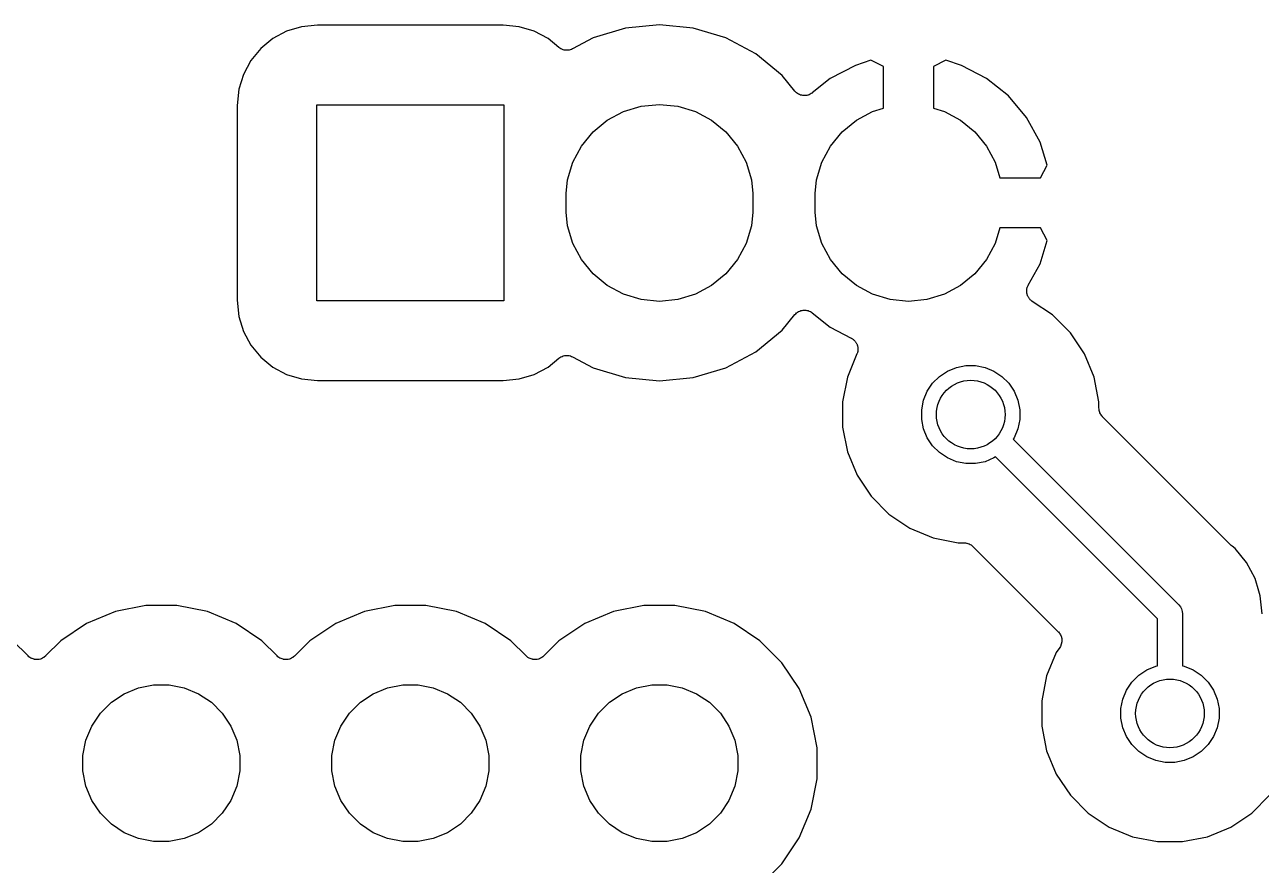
# Model space of a CAD drawing. Extents: x 2.36 to 5.74, y -5.58 to -1.66.
# Drawn here: x 3.9451 to 4.4417, y -2.716 to -2.3785 of the extents above; entities that cross this region are included whole.
import ezdxf

# ---------------------------------------------------------------- set-up
doc = ezdxf.new("R2010")
doc.units = 0
doc.header["$MEASUREMENT"] = 0
doc.layers.add('BLACK', color=7, linetype='CONTINUOUS')

msp = doc.modelspace()

# ---------------------------------------------------------------- linework, layer by layer
at = {"layer": 'BLACK', "linetype": 'CONTINUOUS'}
for p, q in [((4.05027, -2.3811), (4.04474, -2.38405)), ((4.05626, -2.37928), (4.05027, -2.3811)), ((4.06275, -2.37864), (4.05626, -2.37928)), ((4.13725, -2.37864), (4.06275, -2.37864)), ((4.14374, -2.37928), (4.13725, -2.37864)), ((4.14973, -2.3811), (4.14374, -2.37928)), ((4.15526, -2.38405), (4.14973, -2.3811)), ((4.18641, -2.37982), (4.17335, -2.38379)), ((4.2, -2.37848), (4.18641, -2.37982)), ((4.21359, -2.37982), (4.2, -2.37848)), ((4.22665, -2.38379), (4.21359, -2.37982)), ((4.0399, -2.38803), (4.03592, -2.39287)), ((4.04474, -2.38405), (4.0399, -2.38803)), ((4.15961, -2.38763), (4.15526, -2.38405)), ((4.16, -2.38789), (4.15961, -2.38763)), ((4.16039, -2.38815), (4.16, -2.38789)), ((4.16041, -2.38816), (4.16039, -2.38815)), ((4.16042, -2.38817), (4.16041, -2.38816)), ((4.16085, -2.38835), (4.16042, -2.38817)), ((4.16508, -2.3882), (4.16465, -2.38838)), ((4.16512, -2.38818), (4.16508, -2.3882)), ((4.16514, -2.38817), (4.16512, -2.38818)), ((4.16512, -2.38818), (4.16512, -2.38818)), ((4.16512, -2.38818), (4.16512, -2.38818)), ((4.17335, -2.38379), (4.16514, -2.38817)), ((4.23869, -2.39022), (4.22665, -2.38379)), ((4.03592, -2.39287), (4.03297, -2.3984)), ((4.16128, -2.38853), (4.16085, -2.38835)), ((4.16131, -2.38853), (4.16128, -2.38853)), ((4.16133, -2.38854), (4.16131, -2.38853)), ((4.16178, -2.38863), (4.16133, -2.38854)), ((4.16224, -2.38873), (4.16178, -2.38863)), ((4.16226, -2.38873), (4.16224, -2.38873)), ((4.16228, -2.38874), (4.16226, -2.38873)), ((4.16275, -2.38874), (4.16228, -2.38874)), ((4.16321, -2.38874), (4.16275, -2.38874)), ((4.16324, -2.38874), (4.16321, -2.38874)), ((4.16326, -2.38874), (4.16324, -2.38874)), ((4.16371, -2.38865), (4.16326, -2.38874)), ((4.16417, -2.38856), (4.16371, -2.38865)), ((4.16419, -2.38856), (4.16417, -2.38856)), ((4.16422, -2.38855), (4.16419, -2.38856)), ((4.16465, -2.38838), (4.16422, -2.38855)), ((4.24925, -2.39888), (4.23869, -2.39022)), ((4.28494, -2.39276), (4.27867, -2.3948)), ((4.29, -2.39523), (4.28494, -2.39276)), ((4.31506, -2.39276), (4.31, -2.39523)), ((4.32133, -2.3948), (4.31506, -2.39276)), ((4.27867, -2.3948), (4.26861, -2.40004)), ((4.29, -2.41198), (4.29, -2.39523)), ((4.31, -2.39523), (4.31, -2.41198)), ((4.33139, -2.40004), (4.32133, -2.3948)), ((4.03297, -2.3984), (4.03115, -2.40439)), ((4.25437, -2.40513), (4.24925, -2.39888)), ((4.26861, -2.40004), (4.26137, -2.40585)), ((4.34016, -2.40708), (4.33139, -2.40004)), ((4.03115, -2.40439), (4.03051, -2.41088)), ((4.25468, -2.40544), (4.25437, -2.40513)), ((4.25499, -2.40576), (4.25468, -2.40544)), ((4.25503, -2.40578), (4.25499, -2.40576)), ((4.25506, -2.40582), (4.25503, -2.40578)), ((4.25543, -2.40606), (4.25506, -2.40582)), ((4.25579, -2.40632), (4.25543, -2.40606)), ((4.25583, -2.40633), (4.25579, -2.40632)), ((4.25587, -2.40636), (4.25583, -2.40633)), ((4.25628, -2.40653), (4.25587, -2.40636)), ((4.25669, -2.40671), (4.25628, -2.40653)), ((4.25673, -2.40672), (4.25669, -2.40671)), ((4.25677, -2.40674), (4.25673, -2.40672)), ((4.25721, -2.40682), (4.25677, -2.40674)), ((4.25764, -2.40692), (4.25721, -2.40682)), ((4.25769, -2.40692), (4.25764, -2.40692)), ((4.25773, -2.40693), (4.25769, -2.40692)), ((4.25817, -2.40693), (4.25773, -2.40693)), ((4.25862, -2.40694), (4.25817, -2.40693)), ((4.25866, -2.40693), (4.25862, -2.40694)), ((4.2587, -2.40693), (4.25866, -2.40693)), ((4.25914, -2.40685), (4.2587, -2.40693)), ((4.25958, -2.40677), (4.25914, -2.40685)), ((4.25962, -2.40676), (4.25958, -2.40677)), ((4.25966, -2.40675), (4.25962, -2.40676)), ((4.26007, -2.40658), (4.25966, -2.40675)), ((4.26049, -2.40642), (4.26007, -2.40658)), ((4.26053, -2.4064), (4.26049, -2.40642)), ((4.26057, -2.40638), (4.26053, -2.4064)), ((4.26094, -2.40613), (4.26057, -2.40638)), ((4.26131, -2.4059), (4.26094, -2.40613)), ((4.26137, -2.40585), (4.26131, -2.4059)), ((4.3474, -2.41571), (4.34016, -2.40708)), ((4.03051, -2.41088), (4.03051, -2.48912)), ((4.0625, -2.48937), (4.0625, -2.41063)), ((4.0625, -2.41063), (4.1375, -2.41063)), ((4.1375, -2.41063), (4.1375, -2.48937)), ((4.18558, -2.41332), (4.19265, -2.41117)), ((4.19265, -2.41117), (4.2, -2.41045)), ((4.2, -2.41045), (4.20735, -2.41117)), ((4.20735, -2.41117), (4.21442, -2.41332)), ((4.28558, -2.41332), (4.29, -2.41198)), ((4.31, -2.41198), (4.31442, -2.41332)), ((4.17336, -2.42149), (4.17907, -2.4168)), ((4.17907, -2.4168), (4.18558, -2.41332)), ((4.21442, -2.41332), (4.22093, -2.4168)), ((4.22093, -2.4168), (4.22664, -2.42149)), ((4.27336, -2.42149), (4.27907, -2.4168)), ((4.27907, -2.4168), (4.28558, -2.41332)), ((4.31442, -2.41332), (4.32093, -2.4168)), ((4.32093, -2.4168), (4.32664, -2.42149)), ((4.35282, -2.42558), (4.3474, -2.41571)), ((4.16867, -2.4272), (4.17336, -2.42149)), ((4.22664, -2.42149), (4.23133, -2.4272)), ((4.26867, -2.4272), (4.27336, -2.42149)), ((4.32664, -2.42149), (4.33133, -2.4272)), ((4.16519, -2.43371), (4.16867, -2.4272)), ((4.23133, -2.4272), (4.23481, -2.43371)), ((4.26519, -2.43371), (4.26867, -2.4272)), ((4.33133, -2.4272), (4.33481, -2.43371)), ((4.35573, -2.43482), (4.35282, -2.42558)), ((4.16304, -2.44078), (4.16519, -2.43371)), ((4.23481, -2.43371), (4.23696, -2.44078)), ((4.26304, -2.44078), (4.26519, -2.43371)), ((4.33481, -2.43371), (4.33672, -2.44)), ((4.35307, -2.44), (4.35573, -2.43482)), ((4.1625, -2.44629), (4.16304, -2.44078)), ((4.23696, -2.44078), (4.2375, -2.44629)), ((4.2625, -2.44629), (4.26304, -2.44078)), ((4.33672, -2.44), (4.35307, -2.44)), ((4.1625, -2.45371), (4.1625, -2.44629)), ((4.2375, -2.44629), (4.2375, -2.45371)), ((4.2625, -2.45371), (4.2625, -2.44629)), ((4.16304, -2.45922), (4.1625, -2.45371)), ((4.2375, -2.45371), (4.23696, -2.45922)), ((4.26304, -2.45922), (4.2625, -2.45371)), ((4.16519, -2.46629), (4.16304, -2.45922)), ((4.23696, -2.45922), (4.23481, -2.46629)), ((4.26519, -2.46629), (4.26304, -2.45922)), ((4.33672, -2.46), (4.33481, -2.46629)), ((4.35307, -2.46), (4.33672, -2.46)), ((4.35573, -2.46518), (4.35307, -2.46)), ((4.16867, -2.4728), (4.16519, -2.46629)), ((4.23481, -2.46629), (4.23133, -2.4728)), ((4.26867, -2.4728), (4.26519, -2.46629)), ((4.33481, -2.46629), (4.33133, -2.4728)), ((4.35282, -2.47442), (4.35573, -2.46518)), ((4.17336, -2.47851), (4.16867, -2.4728)), ((4.23133, -2.4728), (4.22664, -2.47851)), ((4.27336, -2.47851), (4.26867, -2.4728)), ((4.33133, -2.4728), (4.32664, -2.47851)), ((4.3481, -2.48301), (4.35282, -2.47442)), ((4.17907, -2.4832), (4.17336, -2.47851)), ((4.22664, -2.47851), (4.22093, -2.4832)), ((4.27907, -2.4832), (4.27336, -2.47851)), ((4.32664, -2.47851), (4.32093, -2.4832)), ((4.18558, -2.48668), (4.17907, -2.4832)), ((4.19265, -2.48883), (4.18558, -2.48668)), ((4.21442, -2.48668), (4.20735, -2.48883)), ((4.22093, -2.4832), (4.21442, -2.48668)), ((4.28558, -2.48668), (4.27907, -2.4832)), ((4.29265, -2.48883), (4.28558, -2.48668)), ((4.31442, -2.48668), (4.30735, -2.48883)), ((4.32093, -2.4832), (4.31442, -2.48668)), ((4.34749, -2.48537), (4.34751, -2.48512)), ((4.34751, -2.48561), (4.34749, -2.48537)), ((4.3475, -2.48584), (4.34751, -2.48561)), ((4.34755, -2.48609), (4.3475, -2.48584)), ((4.34751, -2.48512), (4.34752, -2.48487)), ((4.34752, -2.48487), (4.34757, -2.48463)), ((4.34757, -2.48634), (4.34755, -2.48609)), ((4.34757, -2.48463), (4.34759, -2.4844)), ((4.34764, -2.48657), (4.34757, -2.48634)), ((4.34759, -2.4844), (4.34767, -2.48416)), ((4.34768, -2.4868), (4.34764, -2.48657)), ((4.34767, -2.48416), (4.34772, -2.48391)), ((4.34777, -2.48704), (4.34768, -2.4868)), ((4.34772, -2.48391), (4.34781, -2.48369)), ((4.34785, -2.48728), (4.34777, -2.48704)), ((4.34781, -2.48369), (4.34788, -2.48347)), ((4.34795, -2.48749), (4.34785, -2.48728)), ((4.34788, -2.48347), (4.348, -2.48325)), ((4.34804, -2.48771), (4.34795, -2.48749)), ((4.348, -2.48325), (4.3481, -2.48301)), ((4.03051, -2.48912), (4.03115, -2.49561)), ((4.1375, -2.48937), (4.0625, -2.48937)), ((4.2, -2.48955), (4.19265, -2.48883)), ((4.20735, -2.48883), (4.2, -2.48955)), ((4.3, -2.48955), (4.29265, -2.48883)), ((4.30735, -2.48883), (4.3, -2.48955)), ((4.34818, -2.48792), (4.34804, -2.48771)), ((4.3483, -2.48815), (4.34818, -2.48792)), ((4.34844, -2.48833), (4.3483, -2.48815)), ((4.34857, -2.48853), (4.34844, -2.48833)), ((4.34875, -2.48871), (4.34857, -2.48853)), ((4.3489, -2.48891), (4.34875, -2.48871)), ((4.34909, -2.48906), (4.3489, -2.48891)), ((4.34925, -2.48923), (4.34909, -2.48906)), ((4.34946, -2.48937), (4.34925, -2.48923)), ((4.34965, -2.48954), (4.34946, -2.48937)), ((4.34971, -2.48958), (4.34965, -2.48954)), ((4.35783, -2.495), (4.34971, -2.48958)), ((4.03115, -2.49561), (4.03297, -2.5016)), ((4.24925, -2.50112), (4.25437, -2.49487)), ((4.25437, -2.49487), (4.25442, -2.49482)), ((4.25442, -2.49482), (4.25473, -2.49451)), ((4.25473, -2.49451), (4.25505, -2.4942)), ((4.25505, -2.4942), (4.25508, -2.49417)), ((4.25508, -2.49417), (4.25512, -2.49414)), ((4.25512, -2.49414), (4.25549, -2.4939)), ((4.25549, -2.4939), (4.25585, -2.49365)), ((4.25585, -2.49365), (4.2559, -2.49363)), ((4.2559, -2.49363), (4.25593, -2.49361)), ((4.25593, -2.49361), (4.25634, -2.49344)), ((4.25634, -2.49344), (4.25675, -2.49327)), ((4.25675, -2.49327), (4.2568, -2.49326)), ((4.2568, -2.49326), (4.25684, -2.49324)), ((4.25684, -2.49324), (4.25728, -2.49316)), ((4.25728, -2.49316), (4.25771, -2.49307)), ((4.25771, -2.49307), (4.25775, -2.49307)), ((4.25775, -2.49307), (4.2578, -2.49306)), ((4.2578, -2.49306), (4.25824, -2.49307)), ((4.25824, -2.49307), (4.25869, -2.49307)), ((4.25869, -2.49307), (4.25873, -2.49307)), ((4.25873, -2.49307), (4.25877, -2.49307)), ((4.25877, -2.49307), (4.25921, -2.49317)), ((4.25921, -2.49317), (4.25964, -2.49325)), ((4.25964, -2.49325), (4.25969, -2.49326)), ((4.25969, -2.49326), (4.25973, -2.49327)), ((4.25973, -2.49327), (4.26014, -2.49345)), ((4.26014, -2.49345), (4.26055, -2.49361)), ((4.26055, -2.49361), (4.26059, -2.49364)), ((4.26059, -2.49364), (4.26063, -2.49365)), ((4.26063, -2.49365), (4.261, -2.4939)), ((4.261, -2.4939), (4.26137, -2.49415)), ((4.26137, -2.49415), (4.26861, -2.49996)), ((4.365, -2.50217), (4.35783, -2.495)), ((4.03297, -2.5016), (4.03592, -2.50713)), ((4.23869, -2.50978), (4.24925, -2.50112)), ((4.26861, -2.49996), (4.27702, -2.50434)), ((4.37064, -2.51061), (4.365, -2.50217)), ((4.03592, -2.50713), (4.0399, -2.51197)), ((4.27702, -2.50434), (4.27708, -2.50437)), ((4.27708, -2.50437), (4.27729, -2.50451)), ((4.27729, -2.50451), (4.27751, -2.50464)), ((4.27751, -2.50464), (4.2777, -2.50479)), ((4.2777, -2.50479), (4.27789, -2.50492)), ((4.27789, -2.50492), (4.27807, -2.5051)), ((4.27807, -2.5051), (4.27827, -2.50526)), ((4.27827, -2.50526), (4.27841, -2.50544)), ((4.27841, -2.50544), (4.27858, -2.50561)), ((4.27858, -2.50561), (4.27872, -2.50582)), ((4.27872, -2.50582), (4.27888, -2.50602)), ((4.27888, -2.50602), (4.27899, -2.50622)), ((4.27899, -2.50622), (4.27912, -2.50642)), ((4.27912, -2.50642), (4.27922, -2.50665)), ((4.27922, -2.50665), (4.27934, -2.50688)), ((4.27934, -2.50688), (4.27941, -2.5071)), ((4.27941, -2.5071), (4.2795, -2.50732)), ((4.2795, -2.50732), (4.27955, -2.50757)), ((4.0399, -2.51197), (4.04474, -2.51595)), ((4.15961, -2.51237), (4.15963, -2.51236)), ((4.15963, -2.51236), (4.15967, -2.51233)), ((4.15963, -2.51236), (4.15963, -2.51236)), ((4.15963, -2.51236), (4.15963, -2.51236)), ((4.15967, -2.51233), (4.16006, -2.51208)), ((4.16006, -2.51208), (4.16045, -2.51182)), ((4.16045, -2.51182), (4.16047, -2.51181)), ((4.16047, -2.51181), (4.16049, -2.5118)), ((4.16049, -2.5118), (4.16092, -2.51163)), ((4.16092, -2.51163), (4.16135, -2.51145)), ((4.16135, -2.51145), (4.16137, -2.51145)), ((4.16137, -2.51145), (4.16139, -2.51144)), ((4.16139, -2.51144), (4.16185, -2.51135)), ((4.16185, -2.51135), (4.16231, -2.51126)), ((4.16231, -2.51126), (4.16233, -2.51126)), ((4.16233, -2.51126), (4.16235, -2.51126)), ((4.16235, -2.51126), (4.16282, -2.51126)), ((4.16282, -2.51126), (4.16328, -2.51126)), ((4.16328, -2.51126), (4.16331, -2.51127)), ((4.16331, -2.51127), (4.16333, -2.51127)), ((4.16333, -2.51127), (4.16379, -2.51136)), ((4.16379, -2.51136), (4.16424, -2.51146)), ((4.16424, -2.51146), (4.16426, -2.51146)), ((4.16426, -2.51146), (4.16428, -2.51147)), ((4.16428, -2.51147), (4.16471, -2.51165)), ((4.16471, -2.51165), (4.16514, -2.51183)), ((4.16514, -2.51183), (4.17335, -2.51621)), ((4.22665, -2.51621), (4.23869, -2.50978)), ((4.27933, -2.51069), (4.27548, -2.51998)), ((4.2794, -2.51045), (4.27933, -2.51069)), ((4.2795, -2.51021), (4.2794, -2.51045)), ((4.27955, -2.50998), (4.2795, -2.51021)), ((4.27955, -2.50757), (4.27962, -2.50781)), ((4.27961, -2.50976), (4.27955, -2.50998)), ((4.27964, -2.5095), (4.27961, -2.50976)), ((4.27962, -2.50781), (4.27964, -2.50805)), ((4.27964, -2.50805), (4.27969, -2.50828)), ((4.27969, -2.50926), (4.27964, -2.5095)), ((4.27969, -2.50828), (4.27969, -2.50853)), ((4.27969, -2.50853), (4.27971, -2.50878)), ((4.27971, -2.50878), (4.27969, -2.50902)), ((4.27969, -2.50902), (4.27969, -2.50926)), ((4.37452, -2.51998), (4.37064, -2.51061)), ((4.04474, -2.51595), (4.05027, -2.5189)), ((4.14973, -2.5189), (4.15526, -2.51595)), ((4.15526, -2.51595), (4.15961, -2.51237)), ((4.17335, -2.51621), (4.18641, -2.52018)), ((4.21359, -2.52018), (4.22665, -2.51621)), ((4.31568, -2.51756), (4.31926, -2.51607)), ((4.31926, -2.51607), (4.32306, -2.51531)), ((4.32306, -2.51531), (4.32694, -2.51531)), ((4.32694, -2.51531), (4.33074, -2.51607)), ((4.33074, -2.51607), (4.33432, -2.51756)), ((4.05027, -2.5189), (4.05626, -2.52072)), ((4.05626, -2.52072), (4.06275, -2.52136)), ((4.06275, -2.52136), (4.13725, -2.52136)), ((4.13725, -2.52136), (4.14374, -2.52072)), ((4.14374, -2.52072), (4.14973, -2.5189)), ((4.18641, -2.52018), (4.2, -2.52152)), ((4.2, -2.52152), (4.21359, -2.52018)), ((4.27548, -2.51998), (4.2735, -2.52993)), ((4.30971, -2.52245), (4.31245, -2.51971)), ((4.31245, -2.51971), (4.31568, -2.51756)), ((4.33432, -2.51756), (4.33755, -2.51971)), ((4.33755, -2.51971), (4.34029, -2.52245)), ((4.3765, -2.52993), (4.37452, -2.51998)), ((4.30607, -2.52926), (4.30756, -2.52568)), ((4.30756, -2.52568), (4.30971, -2.52245)), ((4.34029, -2.52245), (4.34244, -2.52568)), ((4.34244, -2.52568), (4.34393, -2.52926)), ((4.2735, -2.52993), (4.2735, -2.54007)), ((4.30531, -2.53306), (4.30607, -2.52926)), ((4.34393, -2.52926), (4.34469, -2.53306)), ((4.3765, -2.53237), (4.3765, -2.52993)), ((4.30531, -2.53694), (4.30531, -2.53306)), ((4.30607, -2.54074), (4.30531, -2.53694)), ((4.34469, -2.53694), (4.34393, -2.54074)), ((4.34469, -2.53306), (4.34469, -2.53694)), ((4.37654, -2.53283), (4.3765, -2.53237)), ((4.37658, -2.53329), (4.37654, -2.53283)), ((4.37659, -2.53331), (4.37658, -2.53329)), ((4.37659, -2.53334), (4.37659, -2.53331)), ((4.37672, -2.53378), (4.37659, -2.53334)), ((4.37685, -2.53422), (4.37672, -2.53378)), ((4.37687, -2.53425), (4.37685, -2.53422)), ((4.37687, -2.53427), (4.37687, -2.53425)), ((4.37709, -2.53468), (4.37687, -2.53427)), ((4.3773, -2.53509), (4.37709, -2.53468)), ((4.37732, -2.53511), (4.3773, -2.53509)), ((4.37733, -2.53513), (4.37732, -2.53511)), ((4.37762, -2.53549), (4.37733, -2.53513)), ((4.37791, -2.53585), (4.37762, -2.53549)), ((4.37795, -2.53589), (4.37791, -2.53585)), ((4.37796, -2.5359), (4.37795, -2.53589)), ((4.37795, -2.53589), (4.37795, -2.53589)), ((4.37795, -2.53589), (4.37795, -2.53589)), ((4.42958, -2.58752), (4.37796, -2.5359)), ((4.2735, -2.54007), (4.27548, -2.55002)), ((4.30756, -2.54432), (4.30607, -2.54074)), ((4.34393, -2.54074), (4.34244, -2.54432)), ((4.30971, -2.54755), (4.30756, -2.54432)), ((4.34244, -2.54432), (4.34202, -2.54495)), ((4.34202, -2.54495), (4.40836, -2.61129)), ((4.27548, -2.55002), (4.27936, -2.55939)), ((4.31245, -2.55029), (4.30971, -2.54755)), ((4.31568, -2.55244), (4.31245, -2.55029)), ((4.33495, -2.55202), (4.33432, -2.55244)), ((4.4, -2.61707), (4.33495, -2.55202)), ((4.31926, -2.55393), (4.31568, -2.55244)), ((4.32306, -2.55469), (4.31926, -2.55393)), ((4.32694, -2.55469), (4.32306, -2.55469)), ((4.33074, -2.55393), (4.32694, -2.55469)), ((4.33432, -2.55244), (4.33074, -2.55393)), ((4.27936, -2.55939), (4.285, -2.56783)), ((4.285, -2.56783), (4.29217, -2.575)), ((4.29217, -2.575), (4.30061, -2.58064)), ((4.30061, -2.58064), (4.30998, -2.58452)), ((4.30998, -2.58452), (4.31993, -2.5865)), ((4.31993, -2.5865), (4.32237, -2.5865)), ((4.32237, -2.5865), (4.32238, -2.5865)), ((4.32238, -2.5865), (4.32238, -2.5865)), ((4.32238, -2.5865), (4.32238, -2.5865)), ((4.32238, -2.5865), (4.32244, -2.5865)), ((4.32244, -2.5865), (4.3229, -2.58655)), ((4.3229, -2.58655), (4.32335, -2.58659)), ((4.32335, -2.58659), (4.32338, -2.5866)), ((4.32338, -2.5866), (4.32341, -2.58661)), ((4.32341, -2.58661), (4.32385, -2.58675)), ((4.32385, -2.58675), (4.32429, -2.58688)), ((4.32429, -2.58688), (4.32431, -2.58689)), ((4.32431, -2.58689), (4.32434, -2.5869)), ((4.32434, -2.5869), (4.32474, -2.58712)), ((4.32474, -2.58712), (4.32515, -2.58734)), ((4.32515, -2.58734), (4.32517, -2.58736)), ((4.32517, -2.58736), (4.32519, -2.58737)), ((4.32519, -2.58737), (4.32554, -2.58767)), ((4.32554, -2.58767), (4.3259, -2.58796)), ((4.3259, -2.58796), (4.36014, -2.6222)), ((4.42974, -2.58765), (4.42958, -2.58752)), ((4.42989, -2.5878), (4.42974, -2.58765)), ((4.42994, -2.58785), (4.42989, -2.5878)), ((4.43116, -2.58884), (4.42994, -2.58785)), ((4.43576, -2.59445), (4.43116, -2.58884)), ((4.43917, -2.60084), (4.43576, -2.59445)), ((4.4407, -2.60586), (4.43917, -2.60084)), ((4.44128, -2.60778), (4.4407, -2.60586)), ((4.4407, -2.60586), (4.4407, -2.60586)), ((4.40836, -2.61129), (4.40855, -2.61145)), ((4.40855, -2.61145), (4.40918, -2.61221)), ((4.44199, -2.615), (4.44128, -2.60778)), ((3.98153, -2.61413), (3.97001, -2.6189)), ((3.99376, -2.61169), (3.98153, -2.61413)), ((4.00624, -2.61169), (3.99376, -2.61169)), ((4.01847, -2.61413), (4.00624, -2.61169)), ((4.02999, -2.6189), (4.01847, -2.61413)), ((4.08153, -2.61413), (4.07001, -2.6189)), ((4.09376, -2.61169), (4.08153, -2.61413)), ((4.10624, -2.61169), (4.09376, -2.61169)), ((4.11847, -2.61413), (4.10624, -2.61169)), ((4.12999, -2.6189), (4.11847, -2.61413)), ((4.18153, -2.61413), (4.17001, -2.6189)), ((4.19376, -2.61169), (4.18153, -2.61413)), ((4.20624, -2.61169), (4.19376, -2.61169)), ((4.21847, -2.61413), (4.20624, -2.61169)), ((4.22999, -2.6189), (4.21847, -2.61413)), ((4.40918, -2.61221), (4.40964, -2.61308)), ((4.40964, -2.61308), (4.40993, -2.61402)), ((4.40993, -2.61402), (4.41002, -2.615)), ((4.41002, -2.615), (4.41, -2.61525)), ((4.41, -2.61525), (4.41, -2.63592)), ((3.97001, -2.6189), (3.95964, -2.62583)), ((4.04036, -2.62583), (4.02999, -2.6189)), ((4.07001, -2.6189), (4.05964, -2.62583)), ((4.14036, -2.62583), (4.12999, -2.6189)), ((4.17001, -2.6189), (4.15964, -2.62583)), ((4.24036, -2.62583), (4.22999, -2.6189)), ((4.4, -2.63592), (4.4, -2.61707)), ((3.94646, -2.63193), (3.94036, -2.62583)), ((3.95964, -2.62583), (3.95354, -2.63193)), ((4.04646, -2.63193), (4.04036, -2.62583)), ((4.05964, -2.62583), (4.05354, -2.63193)), ((4.14646, -2.63193), (4.14036, -2.62583)), ((4.15964, -2.62583), (4.15354, -2.63193)), ((4.24917, -2.63464), (4.24036, -2.62583)), ((4.36014, -2.6222), (4.36016, -2.62222)), ((4.36016, -2.62222), (4.36016, -2.62222)), ((4.36016, -2.62222), (4.36016, -2.62222)), ((4.36016, -2.62222), (4.36019, -2.62225)), ((4.36019, -2.62225), (4.36048, -2.62261)), ((4.36048, -2.62261), (4.36078, -2.62298)), ((4.36078, -2.62298), (4.36079, -2.623)), ((4.36079, -2.623), (4.3608, -2.62301)), ((4.3608, -2.62301), (4.36101, -2.62343)), ((4.36101, -2.62343), (4.36123, -2.62384)), ((4.36123, -2.62384), (4.36124, -2.62386)), ((4.36124, -2.62386), (4.36125, -2.62388)), ((4.36125, -2.62388), (4.36138, -2.62433)), ((4.36138, -2.62433), (4.36151, -2.62478)), ((4.36151, -2.62478), (4.36152, -2.6248)), ((4.36156, -2.62625), (4.36151, -2.62672)), ((4.36152, -2.6248), (4.36152, -2.62482)), ((4.36152, -2.62482), (4.36156, -2.62528)), ((4.36156, -2.62528), (4.36161, -2.62575)), ((4.36161, -2.62579), (4.36156, -2.62625)), ((4.36161, -2.62575), (4.3616, -2.62577)), ((4.3616, -2.62577), (4.36161, -2.62579)), ((4.35936, -2.63061), (4.35548, -2.63998)), ((4.36076, -2.62851), (4.35936, -2.63061)), ((4.36099, -2.6281), (4.36076, -2.62851)), ((4.36121, -2.62769), (4.36099, -2.6281)), ((4.36122, -2.62765), (4.36121, -2.62767)), ((4.36121, -2.62767), (4.36121, -2.62769)), ((4.36136, -2.62721), (4.36122, -2.62765)), ((4.3615, -2.62676), (4.36136, -2.62721)), ((4.36151, -2.62672), (4.3615, -2.62674)), ((4.3615, -2.62674), (4.3615, -2.62676)), ((3.94683, -2.63223), (3.94646, -2.63193)), ((3.94719, -2.63253), (3.94683, -2.63223)), ((3.94721, -2.63254), (3.94719, -2.63253)), ((3.94722, -2.63255), (3.94721, -2.63254)), ((3.94763, -2.63278), (3.94722, -2.63255)), ((3.94805, -2.633), (3.94763, -2.63278)), ((3.94806, -2.63301), (3.94805, -2.633)), ((3.94808, -2.63302), (3.94806, -2.63301)), ((3.94853, -2.63315), (3.94808, -2.63302)), ((3.94898, -2.63329), (3.94853, -2.63315)), ((3.94899, -2.6333), (3.94898, -2.63329)), ((3.94901, -2.6333), (3.94899, -2.6333)), ((3.94948, -2.63335), (3.94901, -2.6333)), ((3.94995, -2.6334), (3.94948, -2.63335)), ((3.94997, -2.6334), (3.94995, -2.6334)), ((3.94998, -2.6334), (3.94997, -2.6334)), ((3.95045, -2.63335), (3.94998, -2.6334)), ((3.95092, -2.63331), (3.95045, -2.63335)), ((3.95094, -2.63331), (3.95092, -2.63331)), ((3.95095, -2.63331), (3.95094, -2.63331)), ((3.95141, -2.63317), (3.95095, -2.63331)), ((3.95186, -2.63304), (3.95141, -2.63317)), ((3.95187, -2.63303), (3.95186, -2.63304)), ((3.95189, -2.63303), (3.95187, -2.63303)), ((3.95231, -2.63281), (3.95189, -2.63303)), ((3.95272, -2.63259), (3.95231, -2.63281)), ((3.95274, -2.63258), (3.95272, -2.63259)), ((3.95275, -2.63257), (3.95274, -2.63258)), ((3.95312, -2.63228), (3.95275, -2.63257)), ((3.95349, -2.63198), (3.95312, -2.63228)), ((3.95351, -2.63196), (3.95349, -2.63198)), ((3.95354, -2.63193), (3.95351, -2.63196)), ((3.95351, -2.63196), (3.95351, -2.63196)), ((3.95351, -2.63196), (3.95351, -2.63196)), ((4.04683, -2.63223), (4.04646, -2.63193)), ((4.04719, -2.63253), (4.04683, -2.63223)), ((4.04721, -2.63254), (4.04719, -2.63253)), ((4.04722, -2.63255), (4.04721, -2.63254)), ((4.04763, -2.63278), (4.04722, -2.63255)), ((4.04805, -2.633), (4.04763, -2.63278)), ((4.04806, -2.63301), (4.04805, -2.633)), ((4.04808, -2.63302), (4.04806, -2.63301)), ((4.04853, -2.63315), (4.04808, -2.63302)), ((4.04898, -2.63329), (4.04853, -2.63315)), ((4.04899, -2.6333), (4.04898, -2.63329)), ((4.04901, -2.6333), (4.04899, -2.6333)), ((4.04948, -2.63335), (4.04901, -2.6333)), ((4.04995, -2.6334), (4.04948, -2.63335)), ((4.04997, -2.6334), (4.04995, -2.6334)), ((4.04998, -2.6334), (4.04997, -2.6334)), ((4.05045, -2.63335), (4.04998, -2.6334)), ((4.05092, -2.63331), (4.05045, -2.63335)), ((4.05094, -2.63331), (4.05092, -2.63331)), ((4.05095, -2.63331), (4.05094, -2.63331)), ((4.05141, -2.63317), (4.05095, -2.63331)), ((4.05186, -2.63304), (4.05141, -2.63317)), ((4.05187, -2.63303), (4.05186, -2.63304)), ((4.05189, -2.63303), (4.05187, -2.63303)), ((4.05231, -2.63281), (4.05189, -2.63303)), ((4.05272, -2.63259), (4.05231, -2.63281)), ((4.05274, -2.63258), (4.05272, -2.63259)), ((4.05275, -2.63257), (4.05274, -2.63258)), ((4.05312, -2.63228), (4.05275, -2.63257)), ((4.05349, -2.63198), (4.05312, -2.63228)), ((4.05351, -2.63196), (4.05349, -2.63198)), ((4.05354, -2.63193), (4.05351, -2.63196)), ((4.05351, -2.63196), (4.05351, -2.63196)), ((4.05351, -2.63196), (4.05351, -2.63196)), ((4.14683, -2.63223), (4.14646, -2.63193)), ((4.14719, -2.63253), (4.14683, -2.63223)), ((4.14721, -2.63254), (4.14719, -2.63253)), ((4.14722, -2.63255), (4.14721, -2.63254)), ((4.14763, -2.63278), (4.14722, -2.63255)), ((4.14805, -2.633), (4.14763, -2.63278)), ((4.14806, -2.63301), (4.14805, -2.633)), ((4.14808, -2.63302), (4.14806, -2.63301)), ((4.14853, -2.63315), (4.14808, -2.63302)), ((4.14898, -2.63329), (4.14853, -2.63315)), ((4.14899, -2.6333), (4.14898, -2.63329)), ((4.14901, -2.6333), (4.14899, -2.6333)), ((4.14948, -2.63335), (4.14901, -2.6333)), ((4.14995, -2.6334), (4.14948, -2.63335)), ((4.14997, -2.6334), (4.14995, -2.6334)), ((4.14998, -2.6334), (4.14997, -2.6334)), ((4.15045, -2.63335), (4.14998, -2.6334)), ((4.15092, -2.63331), (4.15045, -2.63335)), ((4.15094, -2.63331), (4.15092, -2.63331)), ((4.15095, -2.63331), (4.15094, -2.63331)), ((4.15141, -2.63317), (4.15095, -2.63331)), ((4.15186, -2.63304), (4.15141, -2.63317)), ((4.15187, -2.63303), (4.15186, -2.63304)), ((4.15189, -2.63303), (4.15187, -2.63303)), ((4.15231, -2.63281), (4.15189, -2.63303)), ((4.15272, -2.63259), (4.15231, -2.63281)), ((4.15274, -2.63258), (4.15272, -2.63259)), ((4.15275, -2.63257), (4.15274, -2.63258)), ((4.15312, -2.63228), (4.15275, -2.63257)), ((4.15349, -2.63198), (4.15312, -2.63228)), ((4.15351, -2.63196), (4.15349, -2.63198)), ((4.15354, -2.63193), (4.15351, -2.63196)), ((4.15351, -2.63196), (4.15351, -2.63196)), ((4.15351, -2.63196), (4.15351, -2.63196)), ((4.2561, -2.64501), (4.24917, -2.63464)), ((4.39568, -2.63756), (4.39926, -2.63607)), ((4.39926, -2.63607), (4.4, -2.63592)), ((4.41, -2.63592), (4.41074, -2.63607)), ((4.41074, -2.63607), (4.41432, -2.63756)), ((4.35548, -2.63998), (4.3535, -2.64993)), ((4.38971, -2.64245), (4.39245, -2.63971)), ((4.39245, -2.63971), (4.39568, -2.63756)), ((4.41432, -2.63756), (4.41755, -2.63971)), ((4.41755, -2.63971), (4.42029, -2.64245)), ((3.98508, -2.64709), (3.99081, -2.64471)), ((3.99081, -2.64471), (3.9969, -2.6435)), ((3.9969, -2.6435), (4.0031, -2.6435)), ((4.0031, -2.6435), (4.00919, -2.64471)), ((4.00919, -2.64471), (4.01492, -2.64709)), ((4.08508, -2.64709), (4.09081, -2.64471)), ((4.09081, -2.64471), (4.0969, -2.6435)), ((4.0969, -2.6435), (4.1031, -2.6435)), ((4.1031, -2.6435), (4.10919, -2.64471)), ((4.10919, -2.64471), (4.11492, -2.64709)), ((4.18508, -2.64709), (4.19081, -2.64471)), ((4.19081, -2.64471), (4.1969, -2.6435)), ((4.1969, -2.6435), (4.2031, -2.6435)), ((4.2031, -2.6435), (4.20919, -2.64471)), ((4.20919, -2.64471), (4.21492, -2.64709)), ((4.26087, -2.65653), (4.2561, -2.64501)), ((4.38607, -2.64926), (4.38756, -2.64568)), ((4.38756, -2.64568), (4.38971, -2.64245)), ((4.42029, -2.64245), (4.42244, -2.64568)), ((4.42244, -2.64568), (4.42393, -2.64926)), ((3.97554, -2.65492), (3.97992, -2.65054)), ((3.97992, -2.65054), (3.98508, -2.64709)), ((4.01492, -2.64709), (4.02008, -2.65054)), ((4.02008, -2.65054), (4.02446, -2.65492)), ((4.07554, -2.65492), (4.07992, -2.65054)), ((4.07992, -2.65054), (4.08508, -2.64709)), ((4.11492, -2.64709), (4.12008, -2.65054)), ((4.12008, -2.65054), (4.12446, -2.65492)), ((4.17554, -2.65492), (4.17992, -2.65054)), ((4.17992, -2.65054), (4.18508, -2.64709)), ((4.21492, -2.64709), (4.22008, -2.65054)), ((4.22008, -2.65054), (4.22446, -2.65492)), ((4.3535, -2.64993), (4.3535, -2.66007)), ((4.38531, -2.65306), (4.38607, -2.64926)), ((4.42393, -2.64926), (4.42469, -2.65306)), ((3.97209, -2.66008), (3.97554, -2.65492)), ((4.02446, -2.65492), (4.02791, -2.66008)), ((4.07209, -2.66008), (4.07554, -2.65492)), ((4.12446, -2.65492), (4.12791, -2.66008)), ((4.17209, -2.66008), (4.17554, -2.65492)), ((4.22446, -2.65492), (4.22791, -2.66008)), ((4.38531, -2.65694), (4.38531, -2.65306)), ((4.42469, -2.65306), (4.42469, -2.65694)), ((3.96971, -2.66581), (3.97209, -2.66008)), ((4.02791, -2.66008), (4.03029, -2.66581)), ((4.06971, -2.66581), (4.07209, -2.66008)), ((4.12791, -2.66008), (4.13029, -2.66581)), ((4.16971, -2.66581), (4.17209, -2.66008)), ((4.22791, -2.66008), (4.23029, -2.66581)), ((4.26331, -2.66876), (4.26087, -2.65653)), ((4.3535, -2.66007), (4.35548, -2.67002)), ((4.38607, -2.66074), (4.38531, -2.65694)), ((4.38756, -2.66432), (4.38607, -2.66074)), ((4.42393, -2.66074), (4.42244, -2.66432)), ((4.42469, -2.65694), (4.42393, -2.66074)), ((3.9685, -2.6719), (3.96971, -2.66581)), ((4.03029, -2.66581), (4.0315, -2.6719)), ((4.0685, -2.6719), (4.06971, -2.66581)), ((4.13029, -2.66581), (4.1315, -2.6719)), ((4.1685, -2.6719), (4.16971, -2.66581)), ((4.23029, -2.66581), (4.2315, -2.6719)), ((4.38971, -2.66755), (4.38756, -2.66432)), ((4.42244, -2.66432), (4.42029, -2.66755)), ((4.26331, -2.68124), (4.26331, -2.66876)), ((4.35548, -2.67002), (4.35936, -2.67939)), ((4.39245, -2.67029), (4.38971, -2.66755)), ((4.39568, -2.67244), (4.39245, -2.67029)), ((4.41755, -2.67029), (4.41432, -2.67244)), ((4.42029, -2.66755), (4.41755, -2.67029)), ((3.9685, -2.6781), (3.9685, -2.6719)), ((4.0315, -2.6719), (4.0315, -2.6781)), ((4.0685, -2.6781), (4.0685, -2.6719)), ((4.1315, -2.6719), (4.1315, -2.6781)), ((4.1685, -2.6781), (4.1685, -2.6719)), ((4.2315, -2.6719), (4.2315, -2.6781)), ((4.39926, -2.67393), (4.39568, -2.67244)), ((4.40306, -2.67469), (4.39926, -2.67393)), ((4.40694, -2.67469), (4.40306, -2.67469)), ((4.41074, -2.67393), (4.40694, -2.67469)), ((4.41432, -2.67244), (4.41074, -2.67393)), ((3.96971, -2.68419), (3.9685, -2.6781)), ((4.0315, -2.6781), (4.03029, -2.68419)), ((4.06971, -2.68419), (4.0685, -2.6781)), ((4.1315, -2.6781), (4.13029, -2.68419)), ((4.16971, -2.68419), (4.1685, -2.6781)), ((4.2315, -2.6781), (4.23029, -2.68419)), ((4.35936, -2.67939), (4.365, -2.68783)), ((3.97209, -2.68992), (3.96971, -2.68419)), ((4.03029, -2.68419), (4.02791, -2.68992)), ((4.07209, -2.68992), (4.06971, -2.68419)), ((4.13029, -2.68419), (4.12791, -2.68992)), ((4.17209, -2.68992), (4.16971, -2.68419)), ((4.23029, -2.68419), (4.22791, -2.68992)), ((4.26087, -2.69347), (4.26331, -2.68124)), ((3.97554, -2.69508), (3.97209, -2.68992)), ((4.02791, -2.68992), (4.02446, -2.69508)), ((4.07554, -2.69508), (4.07209, -2.68992)), ((4.12791, -2.68992), (4.12446, -2.69508)), ((4.17554, -2.69508), (4.17209, -2.68992)), ((4.22791, -2.68992), (4.22446, -2.69508)), ((4.365, -2.68783), (4.37217, -2.695)), ((4.43783, -2.695), (4.445, -2.68783)), ((3.97992, -2.69946), (3.97554, -2.69508)), ((4.02446, -2.69508), (4.02008, -2.69946)), ((4.07992, -2.69946), (4.07554, -2.69508)), ((4.12446, -2.69508), (4.12008, -2.69946)), ((4.17992, -2.69946), (4.17554, -2.69508)), ((4.22446, -2.69508), (4.22008, -2.69946)), ((4.2561, -2.70499), (4.26087, -2.69347)), ((4.37217, -2.695), (4.38061, -2.70064)), ((4.42939, -2.70064), (4.43783, -2.695)), ((3.98508, -2.70291), (3.97992, -2.69946)), ((4.02008, -2.69946), (4.01492, -2.70291)), ((4.08508, -2.70291), (4.07992, -2.69946)), ((4.12008, -2.69946), (4.11492, -2.70291)), ((4.18508, -2.70291), (4.17992, -2.69946)), ((4.22008, -2.69946), (4.21492, -2.70291)), ((4.38061, -2.70064), (4.38998, -2.70452)), ((4.42002, -2.70452), (4.42939, -2.70064)), ((3.99081, -2.70529), (3.98508, -2.70291)), ((3.9969, -2.7065), (3.99081, -2.70529)), ((4.00919, -2.70529), (4.0031, -2.7065)), ((4.01492, -2.70291), (4.00919, -2.70529)), ((4.09081, -2.70529), (4.08508, -2.70291)), ((4.0969, -2.7065), (4.09081, -2.70529)), ((4.10919, -2.70529), (4.1031, -2.7065)), ((4.11492, -2.70291), (4.10919, -2.70529)), ((4.19081, -2.70529), (4.18508, -2.70291)), ((4.1969, -2.7065), (4.19081, -2.70529)), ((4.20919, -2.70529), (4.2031, -2.7065)), ((4.21492, -2.70291), (4.20919, -2.70529)), ((4.24917, -2.71536), (4.2561, -2.70499)), ((4.38998, -2.70452), (4.39993, -2.7065)), ((4.41007, -2.7065), (4.42002, -2.70452)), ((4.0031, -2.7065), (3.9969, -2.7065)), ((4.1031, -2.7065), (4.0969, -2.7065)), ((4.2031, -2.7065), (4.1969, -2.7065)), ((4.39993, -2.7065), (4.41007, -2.7065)), ((4.24036, -2.72417), (4.24917, -2.71536))]:
    msp.add_line(p, q, dxfattribs=at)
at = {"layer": 'BLACK'}
for centre in [(4.325, -2.535), (4.405, -2.655)]:
    msp.add_circle(centre, 0.01378, dxfattribs=at)

doc.saveas('drawing.dxf')
